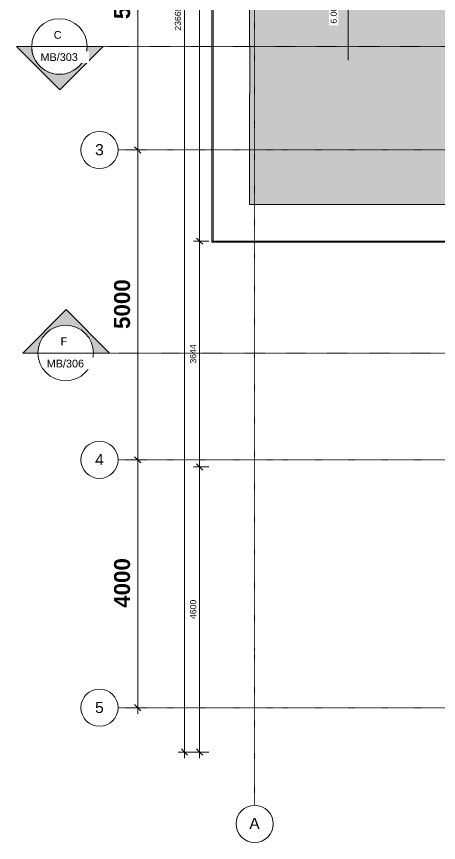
# Model space of a CAD drawing. Header units: millimetres. Extents: x -20313 to 11793, y -15775 to 12805.
# Drawn here: x -20313 to -13504, y -14967 to -1638 of the extents above; entities that cross this region are included whole.
import ezdxf

# ---------------------------------------------------------------- set-up
doc = ezdxf.new("R2010")
doc.units = ezdxf.units.MM
doc.linetypes.add('Dash dot', pattern=[15.875, 6.35, -4.7625, 0, -4.7625])
doc.linetypes.add('TD_Level Line', pattern=[8, 4, -2, 0, -2])
for name, color, linetype, lineweight in [('A-ANNO-DIMS', 211, 'Continuous', 9), ('A-ANNO-DIMS-100', 211, 'Continuous', 9), ('A-ROOF', 132, 'Continuous', 5), ('A-ROOF-PATT', 132, 'Continuous', 5), ('G-ANNO-DIMS', 111, 'Continuous', 9), ('G-ANNO-SYMB', 111, 'Continuous', 9), ('Q-CASE', 31, 'Continuous', 5), ('S-GRID', 1, 'Continuous', 9), ('S-GRID-IDEN', 1, 'Continuous', 9)]:
    doc.layers.add(name, color=color, linetype=linetype, lineweight=lineweight)
doc.styles.add('Arial', font='arial.ttf', dxfattribs={"height": 125})
doc.styles.add('Arial_1', font='arial.ttf', dxfattribs={"height": 180})
doc.styles.add('Arial_2', font='arial.ttf', dxfattribs={"height": 100})
doc.styles.add('Arial_B', font='arialbd.ttf', dxfattribs={"height": 257.936508})
doc.dimstyles.new('Arial_1_0', dxfattribs={"dimscale": 304.8, "dimtxt": 102.02594, "dimasz": 0.328084, "dimexe": 0.328084, "dimexo": 0.0625, "dimgap": 0.082021, "dimtad": 1, "dimdec": 0, "dimzin": 0, "dimdsep": 46, "dimtxsty": 'Arial_2', "dimblk1": 'OBLIQUE', "dimblk2": 'OBLIQUE', "dimsah": 1, "dimcen": 0.09, "dimdle": 0.328084, "dimazin": 0, "dimtfac": 1, "dimtdec": 4, "dimtix": 1, "dimtmove": 0, "dimatfit": 3, "dimfxl": 0.492126, "dimfxlon": 1, "dimtvp": 1, "dimtolj": 1, "dimtzin": 0, "dimarcsym": 2})
doc.dimstyles.new('Arial_2_5', dxfattribs={"dimscale": 304.8, "dimtxt": 255.06485, "dimasz": 0.328084, "dimexe": 0.656168, "dimexo": 0.0625, "dimgap": 0.164042, "dimtad": 1, "dimdec": 0, "dimzin": 0, "dimdsep": 46, "dimtxsty": 'Arial_B', "dimblk1": 'OBLIQUE', "dimblk2": 'OBLIQUE', "dimsah": 1, "dimcen": 0.09, "dimdle": 0.328084, "dimazin": 0, "dimtfac": 1, "dimtdec": 4, "dimtix": 1, "dimtmove": 0, "dimatfit": 3, "dimfxl": 0.492126, "dimfxlon": 1, "dimtvp": 1, "dimtolj": 1, "dimtzin": 0, "dimarcsym": 2})

# ---------------------------------------------------------------- blocks, each defined once
blk = doc.blocks.new('PARAPET1 - PARAPET-963186-02_Pent floor')
at = {"layer": 'Q-CASE'}
for p, q in [((2134, 17241), (-5843, 16979)), ((2115, 17221), (-5823, 16960)), ((2264, 12682), (2115, 17221)), ((2284, 12683), (2134, 17241)), ((-5843, 16979), (-5693, 12421)), ((-5674, 12421), (-5823, 16960)), ((-3429, 16447), (1544, 16611)), ((1544, 16611), (1673, 12663))]:
    blk.add_line(p, q, dxfattribs=at)
for points in [[(2115, 17221), (2118, 17224), (2121, 17227), (2125, 17232), (2128, 17234), (2130, 17237), (2132, 17239), (2134, 17241), (2134, 17241), (2133, 17241)], [(-5823, 16960), (-5826, 16963), (-5830, 16966), (-5834, 16970), (-5837, 16973), (-5839, 16975), (-5841, 16977), (-5843, 16979), (-5843, 16979), (-5843, 16978)]]:
    blk.add_open_spline(points, degree=3, knots=[0, 0, 0, 0, 0.1111111, 0.1666667, 0.2222222, 0.2777778, 0.3333333, 0.4444444, 0.5555556, 0.5555556, 0.5555556, 0.5555556], dxfattribs=at)
blk = doc.blocks.new('Grid - _-182767-02_Pent floor')
at = {"layer": 'S-GRID-IDEN'}
blk.add_circle((0, 0), 3, dxfattribs=at)
blk = doc.blocks.new('DIMBLOCK1-02_Pent floor')
at = {"layer": 'A-ANNO-DIMS-100', "transparency": 16777216}
for p, q in [((-18358, -8792), (-18558, -8792)), ((-18358, -8792), (-18408, -8742)), ((-18358, -12892), (-18358, -8792)), ((-18358, -8792), (-18308, -8842)), ((-18358, -8792), (-18208, -8792)), ((-18358, -12792), (-18558, -12792)), ((-18358, -12792), (-18408, -12742)), ((-18358, -12792), (-18308, -12842)), ((-18358, -12792), (-18208, -12792))]:
    blk.add_line(p, q, dxfattribs=at)
at = {"layer": 'A-ANNO-DIMS-100', "color": 0, "transparency": 16777216, "insert": (-18739, -11180), "char_height": 257.9, "width": 932.81, "attachment_point": 1, "rotation": 90, "line_spacing_factor": 0.941778, "style": 'Arial_B'}
blk.add_mtext('4000', dxfattribs=at)
blk = doc.blocks.new('_Oblique')
at = {"color": 0, "linetype": 'ByBlock', "lineweight": -2}
blk.add_line((-0.5, -0.5), (0.5, 0.5), dxfattribs=at)
blk = doc.blocks.new('DIMBLOCK2-02_Pent floor')
at = {"layer": 'A-ANNO-DIMS-100', "transparency": 16777216}
for p, q in [((-18358, -3792), (-18558, -3792)), ((-18358, -3792), (-18408, -3742)), ((-18358, -8792), (-18358, -3792)), ((-18358, -3792), (-18308, -3842)), ((-18358, -3792), (-18208, -3792)), ((-18358, -8792), (-18558, -8792)), ((-18358, -8792), (-18408, -8742)), ((-18358, -8792), (-18308, -8842)), ((-18358, -8792), (-18208, -8792))]:
    blk.add_line(p, q, dxfattribs=at)
at = {"layer": 'A-ANNO-DIMS-100', "color": 0, "transparency": 16777216, "insert": (-18739, -6680), "char_height": 257.9, "width": 932.81, "attachment_point": 1, "rotation": 90, "line_spacing_factor": 0.941778, "style": 'Arial_B'}
blk.add_mtext('5000', dxfattribs=at)
blk = doc.blocks.new('DIMBLOCK3-02_Pent floor')
at = {"layer": 'A-ANNO-DIMS-100', "transparency": 16777216}
for p, q in [((-18358, 1208), (-18558, 1208)), ((-18358, 1208), (-18408, 1258)), ((-18358, -3792), (-18358, 1208)), ((-18358, 1208), (-18308, 1158)), ((-18358, 1208), (-18208, 1208)), ((-18358, -3792), (-18558, -3792)), ((-18358, -3792), (-18408, -3742)), ((-18358, -3792), (-18308, -3842)), ((-18358, -3792), (-18208, -3792))]:
    blk.add_line(p, q, dxfattribs=at)
at = {"layer": 'A-ANNO-DIMS-100', "color": 0, "transparency": 16777216, "insert": (-18739, -1680), "char_height": 257.9, "width": 932.81, "attachment_point": 1, "rotation": 90, "line_spacing_factor": 0.941778, "style": 'Arial_B'}
blk.add_mtext('5000', dxfattribs=at)
blk = doc.blocks.new('DIMBLOCK136-02_Pent floor')
at = {"layer": 'A-ANNO-DIMS-100', "transparency": 16777216}
for p, q in [((-17358, -8907), (-17458, -8907)), ((-17358, -8907), (-17408, -8857)), ((-17358, -13607), (-17358, -8907)), ((-17358, -8907), (-17308, -8957)), ((-17358, -8907), (-17208, -8907)), ((-17358, -13507), (-17408, -13457)), ((-17358, -13507), (-17458, -13507)), ((-17358, -13507), (-17308, -13557)), ((-17358, -13507), (-17208, -13507))]:
    blk.add_line(p, q, dxfattribs=at)
at = {"layer": 'A-ANNO-DIMS-100', "color": 0, "transparency": 16777216, "insert": (-17513, -11360), "char_height": 100, "width": 369.18, "attachment_point": 1, "rotation": 90, "line_spacing_factor": 0.941778, "style": 'Arial_2'}
blk.add_mtext('4600', dxfattribs=at)
blk = doc.blocks.new('DIMBLOCK137-02_Pent floor')
at = {"layer": 'A-ANNO-DIMS-100', "transparency": 16777216}
for p, q in [((-17358, -5263), (-17458, -5263)), ((-17358, -5263), (-17408, -5213)), ((-17358, -8907), (-17358, -5263)), ((-17358, -5263), (-17308, -5313)), ((-17358, -5263), (-17208, -5263)), ((-17358, -8907), (-17458, -8907)), ((-17358, -8907), (-17408, -8857)), ((-17358, -8907), (-17308, -8957)), ((-17358, -8907), (-17208, -8907))]:
    blk.add_line(p, q, dxfattribs=at)
at = {"layer": 'A-ANNO-DIMS-100', "color": 0, "transparency": 16777216, "insert": (-17513, -7239), "char_height": 100, "width": 369.18, "attachment_point": 1, "rotation": 90, "line_spacing_factor": 0.941778, "style": 'Arial_2'}
blk.add_mtext('3644', dxfattribs=at)
blk = doc.blocks.new('DIMBLOCK138-02_Pent floor')
at = {"layer": 'A-ANNO-DIMS-100', "transparency": 16777216}
for p, q in [((-17358, 2680), (-17458, 2680)), ((-17358, 2680), (-17408, 2730)), ((-17358, -5263), (-17358, 2680)), ((-17358, 2680), (-17308, 2630)), ((-17358, 2680), (-17208, 2680)), ((-17358, -5263), (-17458, -5263)), ((-17358, -5263), (-17408, -5213)), ((-17358, -5263), (-17308, -5313)), ((-17358, -5263), (-17208, -5263))]:
    blk.add_line(p, q, dxfattribs=at)
at = {"layer": 'A-ANNO-DIMS-100', "color": 0, "transparency": 16777216, "insert": (-17513, -1445), "char_height": 100, "width": 369.18, "attachment_point": 1, "rotation": 90, "line_spacing_factor": 0.941778, "style": 'Arial_2'}
blk.add_mtext('7943', dxfattribs=at)
blk = doc.blocks.new('DIMBLOCK142-02_Pent floor')
at = {"layer": 'A-ANNO-DIMS-100', "transparency": 16777216}
for p, q in [((-17603, 10158), (-17703, 10158)), ((-17603, 10158), (-17653, 10208)), ((-17603, 10258), (-17603, -13607)), ((-17603, 10158), (-17553, 10108)), ((-17603, 10158), (-17453, 10158)), ((-17603, -13507), (-17653, -13457)), ((-17603, -13507), (-17703, -13507)), ((-17603, -13507), (-17553, -13557)), ((-17603, -13507), (-17453, -13507))]:
    blk.add_line(p, q, dxfattribs=at)
at = {"layer": 'A-ANNO-DIMS-100', "color": 0, "transparency": 16777216, "insert": (-17758, -1866), "char_height": 100, "width": 461.47, "attachment_point": 1, "rotation": 90, "line_spacing_factor": 0.941778, "style": 'Arial_2'}
blk.add_mtext('23665', dxfattribs=at)
blk = doc.blocks.new('Section - _-1243848-02_Pent floor')
at = {"layer": 'G-ANNO-SYMB'}
h = blk.add_hatch(color=256, dxfattribs=at)
edge = h.paths.add_edge_path()
edge.add_line((-12.93, 0), (-5.93, 7))
edge.add_line((-5.93, 7), (1.07, 0))
edge.add_line((1.07, 0), (-1.52, 0))
edge.add_arc((-6, 0), 4.48, 0, 180)
edge.add_line((-10.48, 0), (-12.93, 0))
for p, q in [((-5.93, 7), (-12.93, 0)), ((1.07, 0), (-5.93, 7)), ((-12.93, 0), (-10.48, 0)), ((-1.52, 0), (1.07, 0))]:
    blk.add_line(p, q, dxfattribs=at)
for start, end in [(360, 180), (0, 180), (180, 360)]:
    blk.add_arc((-6, 0), 4.48, start, end, dxfattribs=at)

msp = doc.modelspace()

# ---------------------------------------------------------------- hatches: boundary and pattern name
at = {"layer": 'A-ROOF-PATT'}
h = msp.add_hatch(dxfattribs=at)
h.set_pattern_fill('FP_16', color=256, style=0, pattern_type=2)
h.set_pattern_definition([(94.997, (-116.84, -102.44), (127.0003622, -1515.6514102), [116.643, -2799.438]), (0, (-127, 13.76), (127, 126.304), [10.16, -116.84]), (180, (0, 23.86), (-127, -126.304), [35.56, -91.44]), (270, (-35.56, 23.86), (127, -126.304), [12.63, -113.674]), (90, (-116.84, 11.23), (-127, 126.304), [12.63, -113.674]), (180, (-116.84, 23.86), (-127, -126.304), [10.16, -116.84]), (180, (0, 13.76), (-127, -126.304), [25.4, -101.6]), (265.003, (-25.4, 13.76), (-127.0003622, -1515.6514102), [116.643, -2799.438]), (232.544, (-25.4, 7.445), (1651.0084555, 2147.1663823), [33.413, -3307.874]), (198.341, (-45.72, -19.08), (-253.9992, -126.30564), [32.111, -369.279]), (161.659, (-76.2, -29.183), (253.9992, -126.30564), [32.111, -369.279]), (127.456, (-106.68, -19.079), (-1651.0084555, 2147.1663823), [33.413, -3307.874]), (200.123, (-52.07, -10.238), (1396.9998089, 505.2175104), [25.699, -2544.176]), (159.877, (-76.2, -19.079), (-1396.9998089, 505.2175104), [25.699, -2544.176]), (127.557, (-100.33, -10.238), (-1269.9901965, 1641.963257), [27.085, -2681.448]), (232.443, (-35.56, 11.234), (1269.9901965, 1641.963257), [27.085, -2681.448])])
h.paths.add_polyline_path([(-16551, -4671.5), (-12601, -4671.5), (-12601, -3542.6), (-12663.8, -3542.6), (-12663.8, -3524.5), (-12799.3, -3524.5), (-12799.3, -1878.9), (-12601, -1878.9), (-12601, -704.3), (-12799.3, -704.3), (-12799.3, 1091.1), (-12601, 1091.1), (-12601, 2088.5), (-16551, 2088.5), (-16551, -4670.2)])

# ---------------------------------------------------------------- linework, layer by layer
at = {"layer": 'A-ROOF'}
for p, q in [((-16551, -2886.6), (-16551, -4671.5)), ((-16551, -4671.5), (-12601, -4671.5))]:
    msp.add_line(p, q, dxfattribs=at)
at = {"layer": 'G-ANNO-DIMS'}
msp.add_line((-14960.1, -2340.2), (-14960.1, -840.2), dxfattribs=at)
at = {"layer": 'G-ANNO-SYMB'}
for p, q in [((-20068.2, -2122.7), (-19172.2, -2122.7)), ((-19967.7, -7068.1), (-19071.7, -7068.1))]:
    msp.add_line(p, q, dxfattribs=at)
at = {"layer": 'G-ANNO-SYMB', "linetype": 'TD_Level Line', "lineweight": 18}
for p, q in [((10398.9, -2122.7), (-19020.2, -2122.7)), ((-18919.7, -7068.1), (10398.9, -7068.1))]:
    msp.add_line(p, q, dxfattribs=at)
at = {"layer": 'S-GRID', "linetype": 'Dash dot', "lineweight": 18}
for p, q in [((-16471, 8502.5), (-16471, -11866.6)), ((-16174.4, -3791.5), (-18674.4, -3791.5)), ((8600, -3791.5), (-16174.4, -3791.5)), ((-16174.4, -8791.5), (-18674.4, -8791.5)), ((8600, -8791.5), (-16174.4, -8791.5)), ((-16471, -11866.6), (-16471, -14366.6)), ((-16174.4, -12791.5), (-18674.4, -12791.5)), ((8600, -12791.5), (-16174.4, -12791.5))]:
    msp.add_line(p, q, dxfattribs=at)

# ---------------------------------------------------------------- block references
at = {"layer": 'G-ANNO-SYMB', "extrusion": (0, 0, -1), "xscale": 99.99999999999993, "yscale": 99.99999999999993, "zscale": 99.99999999999993, "rotation": 180}
msp.add_blockref('Section - _-1243848-02_Pent floor', (19020.2, -2122.7), dxfattribs=at)
at = {"layer": 'G-ANNO-SYMB', "xscale": 99.99999999999994, "yscale": 99.99999999999994, "zscale": 99.99999999999994}
msp.add_blockref('Section - _-1243848-02_Pent floor', (-18919.7, -7068.1), dxfattribs=at)
at = {"layer": 'Q-CASE', "rotation": 88.11700695989701}
msp.add_blockref('PARAPET1 - PARAPET-963186-02_Pent floor', (0, 0), dxfattribs=at)
at = {"layer": 'S-GRID-IDEN', "xscale": 99.99999999999994, "yscale": 99.99999999999994, "zscale": 99.99999999999994}
for p, rotation in [((-18974.4, -3791.5), 90), ((-18974.4, -8791.5), 90), ((-18974.4, -12791.5), 90), ((-16471, -14666.6), 180)]:
    msp.add_blockref('Grid - _-182767-02_Pent floor', p, dxfattribs=dict(at, rotation=rotation))

# ---------------------------------------------------------------- dimensions: what is measured, and where the dimension line sits
at = {"layer": 'A-ANNO-DIMS'}
for base, p1, p2, dimstyle, override, picture, middle in [((-17603.3, -13506.5), (-17453.3, 10158.5), (-17453.3, -13506.5), 'Arial_1_0', {"dimpost": '<>', "dimfxl": 23665}, 'DIMBLOCK142-02_Pent floor', (-17679.4, -1674)), ((-17358.2, 2679.9), (-17208.2, -5263), (-17208.2, 2679.9), 'Arial_1_0', {"dimpost": '<>', "dimfxl": 7942.879689}, 'DIMBLOCK138-02_Pent floor', (-17434.3, -1291.5)), ((-18358.2, 1208.5), (-18208.2, -3791.5), (-18208.2, 1208.5), 'Arial_2_5', {"dimpost": '<>', "dimfxl": 5000}, 'DIMBLOCK3-02_Pent floor', (-18539.9, -1291.5)), ((-18358.2, -3791.5), (-18208.2, -8791.5), (-18208.2, -3791.5), 'Arial_2_5', {"dimpost": '<>', "dimfxl": 5000}, 'DIMBLOCK2-02_Pent floor', (-18539.9, -6291.5)), ((-17358.222, -5262.9706), (-17208.222, -8906.5307), (-17208.222, -5262.9706), 'Arial_1_0', {"dimpost": '<>', "dimfxl": 3643.560156}, 'DIMBLOCK137-02_Pent floor', (-17434.3134, -7084.7506)), ((-18358.2, -8791.5), (-18208.2, -12791.5), (-18208.2, -8791.5), 'Arial_2_5', {"dimpost": '<>', "dimfxl": 4000}, 'DIMBLOCK1-02_Pent floor', (-18539.9, -10791.5)), ((-17358.2, -8906.5), (-17208.2, -13506.5), (-17208.2, -8906.5), 'Arial_1_0', {"dimpost": '<>', "dimfxl": 4600}, 'DIMBLOCK136-02_Pent floor', (-17434.3, -11206.5))]:
    dim = msp.add_linear_dim(base=base, p1=p1, p2=p2, angle=90, dimstyle=dimstyle, override=override, dxfattribs=at)
    dim.commit()
    dim.dimension.update_dxf_attribs({"geometry": picture, "text_midpoint": middle})

# ---------------------------------------------------------------- next in the draw order: texts
at = {"layer": 'G-ANNO-DIMS', "insert": (-15244.6, -1753.4), "char_height": 100, "width": 391.776, "attachment_point": 1, "rotation": 90, "line_spacing_factor": 0.941778, "style": 'Arial_2', "bg_fill": 3, "box_fill_scale": 1.25, "bg_fill_color": 256, "bg_fill_true_color": 13158600, "bg_fill_transparency": 0}
msp.add_mtext('6.00°', dxfattribs=at)
at = {"layer": 'G-ANNO-SYMB', "char_height": 125, "attachment_point": 1, "style": 'Arial', "bg_fill": 3, "box_fill_scale": 1.25, "bg_fill_color": 256, "bg_fill_true_color": 13158600, "bg_fill_transparency": 0}
for s, insert, width in [('C', (-19711.8, -1872.5), 160.337), ('MB/303', (-19925.6, -2230.8), 753.586), ('F', (-19601.4, -6817.9), 136.287), ('MB/306', (-19825.1, -7176.2), 753.586)]:
    msp.add_mtext(s, dxfattribs=dict(at, insert=insert, width=width))
at = {"layer": 'S-GRID-IDEN', "char_height": 180, "attachment_point": 1, "style": 'Arial_1', "bg_fill": 3, "box_fill_scale": 1.25, "bg_fill_color": 256, "bg_fill_true_color": 13158600, "bg_fill_transparency": 0}
for s, insert, width in [('3', (-19044.8, -3697.5), 168.354), ('4', (-19044.8, -8697.5), 168.354), ('5', (-19044.8, -12697.5), 168.354), ('A', (-16556.9, -14569.9), 200.422)]:
    msp.add_mtext(s, dxfattribs=dict(at, insert=insert, width=width))

doc.saveas('drawing.dxf')
